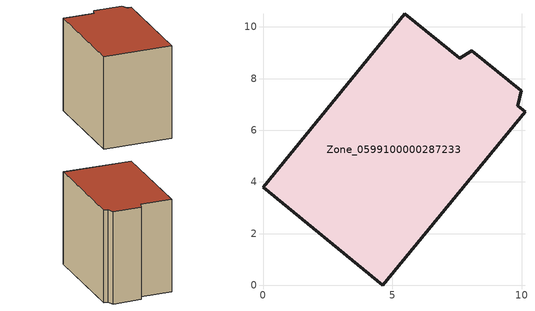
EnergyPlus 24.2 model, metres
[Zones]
Zone_0599100000287233
 floor ground (C_G): 7.6,8.78 8.08,9.07 9.99,7.52 9.85,6.95 10.13,6.72 4.64,0 0,3.8 5.49,10.51 z0
 wall outside (C_F): 4.64,0 10.13,6.72 9.85,6.95 9.99,7.52 8.08,9.07 7.6,8.78 5.49,10.51 0,3.8 4.64,0 z0:8.19
 roof outside (C_R): 5.49,10.51 0,3.8 4.64,0 10.13,6.72 9.85,6.95 9.99,7.52 8.08,9.07 7.6,8.78 z8.19
[BUILDING]
Pand.0599100000287233: North Axis=0; Terrain=City; Loads Convergence Tolerance Value=0.04; Temperature Convergence Tolerance Value=0.4; Solar Distribution=FullExterior; Maximum Number of Warmup Days=25; Minimum Number of Warmup Days=1
[Site:Location]
Rotterdam.The.Hague.AP_ZH_NLD Design_Conditions: Latitude=51.96; Longitude=4.45; Time Zone=1; Elevation=-4.5
[SITE:GROUNDTEMPERATURE:BUILDINGSURFACE]
18, 18, 18, 18, 18, 18, 18, 18, 18, 18, 18, 18
[MATERIAL] Thermal Absorptance=0.9; Solar Absorptance=0.7; Visible Absorptance=0.7
Name | Roughness | Thickness | Conductivity | Density | Specific Heat
G.TI.1946-1964 | MediumSmooth | 0.15 | 1 | 540 | 1210
F.TI.1946-1964 | Rough | 0.3 | 0.857143 | 1920 | 840
R.TI.1946-1964 | MediumRough | 0.2 | 0.277778 | 1500 | 1000
[CONSTRUCTION]
C_G: G.TI.1946-1964
C_F: F.TI.1946-1964
C_R: R.TI.1946-1964
[ZONE]
Zone_0599100000287233: Type=1; Multiplier=1; Ceiling Height=Autocalculate; Volume=Autocalculate; Floor Area=autocalculate; Part of Total Floor Area=Yes
[ZONEINFILTRATION:DESIGNFLOWRATE]
Infil_Zone_0599100000287233: Zone or ZoneList or Space or SpaceList=Zone_0599100000287233; Schedule=AlwaysOn; Design Flow Rate Calculation Method=Flow/Area; Flow Rate per Floor Area=0.003; Constant Term Coefficient=1; Temperature Term Coefficient=0; Velocity Term Coefficient=0; Velocity Squared Term Coefficient=0
[HVACTEMPLATE:ZONE:IDEALLOADSAIRSYSTEM]
Zone_0599100000287233: Maximum Heating Supply Air Temperature=50; Minimum Cooling Supply Air Temperature=13; Maximum Heating Supply Air Humidity Ratio=0.0156; Minimum Cooling Supply Air Humidity Ratio=0.0077; Heating Limit=NoLimit; Cooling Limit=NoLimit; Dehumidification Control Type=ConstantSensibleHeatRatio; Cooling Sensible Heat Ratio=0.7; Dehumidification Setpoint=60; Humidification Control Type=None; Humidification Setpoint=30; Outdoor Air Method=None; Outdoor Air Flow Rate per Person=0.00944; Outdoor Air Flow Rate per Zone Floor Area=0; Outdoor Air Flow Rate per Zone=0; Demand Controlled Ventilation Type=None; Outdoor Air Economizer Type=NoEconomizer; Heat Recovery Type=None; Sensible Heat Recovery Effectiveness=0.7; Latent Heat Recovery Effectiveness=0.65
[ZONECONTROL:THERMOSTAT]
ThermostatControl_Zone_0599100000287233: Zone or ZoneList=Zone_0599100000287233; Control Type Schedule=DualSetpointControlType; Control 1=Thermostat_Zone_0599100000287233; Temperature Difference Between Cutout And Setpoint=0
[THERMOSTATSETPOINT:DUALSETPOINT]
Thermostat_Zone_0599100000287233: Heating Setpoint Temperature Schedule=HeatingSetpoint_Zone_0599100000287233; Cooling Setpoint Temperature Schedule=CoolingSetpoint_Zone_0599100000287233
[SCHEDULE:COMPACT]
HeatingSetpoint_Zone_0599100000287233: Through: 12/31, For: AllDays, Until: 24:00, 21
CoolingSetpoint_Zone_0599100000287233: Through: 12/31, For: AllDays, Until: 24:00, 24
DualSetpointControlType: Through: 12/31, For: AllDays, Until: 24:00, 4
AlwaysOn: Through: 12/31, For: AllDays, Until: 24:00, 1
